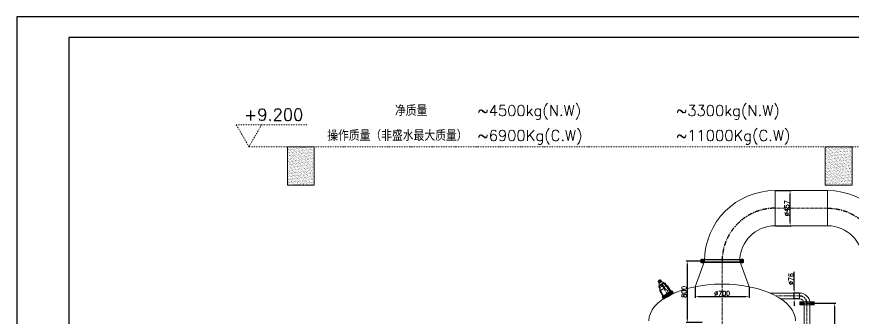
# Model space of a CAD drawing. Header units: millimetres. Extents: x 12181 to 44419, y -180123 to -157321.
# Drawn here: x 12181 to 23020, y -161225 to -157321 of the extents above; entities that cross this region are included whole.
import ezdxf

# ---------------------------------------------------------------- set-up
doc = ezdxf.new("R2010")
doc.units = ezdxf.units.MM
doc.header["$LTSCALE"] = 2
doc.header["$MEASUREMENT"] = 0
for name, pattern in [('ACAD_ISO04W100', [30, 24, -3, 0, -3]), ('CENTER', [50.8, 31.75, -6.35, 6.35, -6.35]), ('CENTER2', [28.575, 19.05, -3.175, 3.175, -3.175]), ('DIVIDE2', [15.875, 6.35, -3.175, 0, -3.175, 0, -3.175])]:
    doc.linetypes.add(name, pattern=pattern)
doc.layers.get('0').update_dxf_attribs({"lineweight": 20})
doc.layers.add('3', color=3, linetype='CENTER')
doc.layers.add('border', color=2, linetype='Continuous')
for name, color, linetype, lineweight in [('中心线', 1, 'CENTER2', 13), ('中心线层', 1, 'ACAD_ISO04W100', 9), ('剖面线层', 4, 'Continuous', 9), ('尺寸线层', 3, 'Continuous', 13), ('细实线', 8, 'Continuous', 13), ('细实线层', 7, 'Continuous', 9)]:
    doc.layers.add(name, color=color, linetype=linetype, lineweight=lineweight)
doc.styles.add('HZ', font='txt.shx', dxfattribs={"bigfont": 'hztxt.shx'})
doc.styles.get("Standard").update_dxf_attribs({"font": 'txt.shx', "bigfont": 'hztxt.shx'})
doc.dimstyles.new('总装图', dxfattribs={"dimscale": 1.5, "dimtxt": 40, "dimasz": 30, "dimexe": 10, "dimexo": 5, "dimgap": 8, "dimtad": 1, "dimdec": 0, "dimtxsty": 'Standard', "dimcen": 2.5, "dimadec": 0, "dimazin": 0, "dimtfac": 1, "dimtdec": 0, "dimtmove": 0, "dimatfit": 3, "dimfxl": 1, "dimarcsym": 0})
pattern_1 = [(74.70055, (-873.1879, -296.1077), (-1.80855, 0.4947446), [])]

# ---------------------------------------------------------------- blocks, each defined once
blk = doc.blocks.new('*U1008')
at = {"layer": 'border', "color": 1, "linetype": 'Continuous'}
blk.add_lwpolyline([(0, 0), (1189, 0), (1189, 841), (0, 841)], close=True, dxfattribs=at)
at = {"layer": 'border', "color": 7, "linetype": 'Continuous'}
blk.add_lwpolyline([(25, 10), (1179, 10), (1179, 831), (25, 831)], close=True, dxfattribs=at)
blk = doc.blocks.new('*D2137')
at = {"layer": 'Defpoints', "color": 0}
for p in [(21081, -160494), (20879, -161294), (21081, -161294)]:
    blk.add_point(p, dxfattribs=at)
at = {"layer": '尺寸线层', "color": 0, "lineweight": -2}
for p, q in [((21073, -160494), (20864, -160494)), ((20879, -160539), (20879, -161249)), ((21073, -161294), (20864, -161294))]:
    blk.add_line(p, q, dxfattribs=at)
at = {"layer": '尺寸线层', "color": 0}
for points in [[(20871, -160539), (20886, -160539), (20879, -160494)], [(20871, -161249), (20886, -161249), (20879, -161294)]]:
    blk.add_solid(points, dxfattribs=at)
at = {"layer": '尺寸线层', "color": 0, "insert": (20837, -160894), "char_height": 60, "attachment_point": 5, "rotation": 90}
blk.add_mtext('800', dxfattribs=at)
blk = doc.blocks.new('*D2128')
at = {"layer": 'Defpoints', "color": 0}
for p in [(20982, -160827), (21682, -160827), (21682, -160956)]:
    blk.add_point(p, dxfattribs=at)
at = {"layer": '尺寸线层', "color": 0, "lineweight": -2}
for p, q in [((20982, -160835), (20982, -160971)), ((21682, -160835), (21682, -160971)), ((21027, -160956), (21637, -160956))]:
    blk.add_line(p, q, dxfattribs=at)
at = {"layer": '尺寸线层', "color": 0}
for points in [[(21027, -160949), (21027, -160964), (20982, -160956)], [(21637, -160949), (21637, -160964), (21682, -160956)]]:
    blk.add_solid(points, dxfattribs=at)
at = {"layer": '尺寸线层', "color": 0, "insert": (21332, -160914), "char_height": 60, "attachment_point": 5}
blk.add_mtext('%%c700', dxfattribs=at)
blk = doc.blocks.new('*D2264')
at = {"layer": 'Defpoints', "color": 0}
for p in [(22266, -160910), (22337, -160910), (22337, -160986)]:
    blk.add_point(p, dxfattribs=at)
at = {"layer": '尺寸线层', "color": 0, "lineweight": -2}
for p, q in [((22266, -160865), (22266, -160636)), ((22329, -160910), (22251, -160910)), ((22266, -160986), (22266, -160910)), ((22329, -160986), (22251, -160986)), ((22266, -161031), (22266, -161076))]:
    blk.add_line(p, q, dxfattribs=at)
at = {"layer": '尺寸线层', "color": 0}
for points in [[(22258, -160865), (22273, -160865), (22266, -160910)], [(22258, -161031), (22273, -161031), (22266, -160986)]]:
    blk.add_solid(points, dxfattribs=at)
at = {"layer": '尺寸线层', "color": 0, "insert": (22224, -160728), "char_height": 60, "attachment_point": 5, "rotation": 90}
blk.add_mtext('%%c76', dxfattribs=at)
blk = doc.blocks.new('*U1910')
at = {"color": 7, "linetype": 'Continuous'}
for p, q in [((964, -137), (965, -137)), ((964, -137), (964, -141)), ((976, -141), (964, -141)), ((965, -137), (975, -137)), ((967, -137), (967, -141)), ((967, -156), (967, -138)), ((973, -156), (967, -156)), ((973, -137), (973, -141)), ((973, -138), (973, -156)), ((975, -137), (976, -137)), ((976, -137), (976, -141))]:
    blk.add_line(p, q, dxfattribs=at)
at = {"color": 1, "linetype": 'Continuous'}
for p, q in [((968, -138), (968, -156)), ((972, -138), (972, -156))]:
    blk.add_line(p, q, dxfattribs=at)
at = {"color": 3, "linetype": 'CENTER'}
blk.add_line((970, -136), (970, -157), dxfattribs=at)
at = {"color": 7, "linetype": 'Continuous'}
for centre, radius, start, end in [((966, -140), 2.56, 55.6158, 124.3842), ((970, -147), 9.55, 72.412, 107.588), ((975, -140), 2.56, 55.6158, 124.3842)]:
    blk.add_arc(centre, radius, start, end, dxfattribs=at)
blk = doc.blocks.new('*U1909')
at = {"color": 7, "linetype": 'Continuous'}
for p, q in [((847, 85), (834, 85)), ((834, 85), (834, 77)), ((834, 77), (847, 77)), ((836, 57), (836, 77)), ((844, 57), (836, 57)), ((836, 57), (836, 57)), ((844, 57), (836, 57)), ((844, 77), (844, 57)), ((844, 57), (844, 57)), ((847, 77), (847, 85))]:
    blk.add_line(p, q, dxfattribs=at)
at = {"color": 1, "linetype": 'Continuous'}
for p, q in [((837, 77), (837, 57)), ((843, 77), (843, 57))]:
    blk.add_line(p, q, dxfattribs=at)
at = {"color": 3, "linetype": 'CENTER'}
blk.add_line((840, 87), (840, 56), dxfattribs=at)
blk = doc.blocks.new('A$C49804323')
at = {"layer": '剖面线层'}
h = blk.add_hatch(dxfattribs=at)
h.set_pattern_fill('ANSI31', color=256, scale=15, angle=29.7006, style=0)
h.set_pattern_definition(pattern_1)
edge = h.paths.add_edge_path()
edge.add_line((-99, 210), (-103, 207))
edge.add_line((-103, 207), (-99, 200))
edge.add_spline(control_points=[(-99, 200), (-98, 200), (-97, 200), (-95, 201), (-95, 201)], knot_values=[30.843485, 30.843485, 30.843485, 30.843485, 32.975914, 35.360193, 35.360193, 35.360193, 35.360193], degree=3, periodic=0)
edge.add_line((-95, 201), (-99, 210))
edge = h.paths.add_edge_path()
edge.add_spline(control_points=[(-100, 199), (-100, 199), (-99, 199), (-99, 200)], knot_values=[29.321876, 29.321876, 29.321876, 29.321876, 30.843485, 30.843485, 30.843485, 30.843485], degree=3, periodic=0)
edge.add_line((-99, 200), (-103, 207))
edge.add_line((-103, 207), (-105, 207))
edge.add_line((-105, 207), (-100, 199))
edge = h.paths.add_edge_path()
edge.add_spline(control_points=[(-121, 187), (-121, 187), (-121, 187), (-120, 188)], knot_values=[4.637401, 4.637401, 4.637401, 4.637401, 6.13127, 6.13127, 6.13127, 6.13127], degree=3, periodic=0)
edge.add_line((-120, 188), (-125, 195))
edge.add_line((-125, 195), (-126, 195))
edge.add_line((-126, 195), (-121, 187))
edge = h.paths.add_edge_path()
edge.add_line((-126, 195), (-130, 192))
edge.add_line((-130, 192), (-126, 185))
edge.add_spline(control_points=[(-126, 185), (-125, 185), (-123, 186), (-122, 186), (-121, 187)], knot_values=[0, 0, 0, 0, 2.899205, 4.637401, 4.637401, 4.637401, 4.637401], degree=3, periodic=0)
edge.add_line((-121, 187), (-126, 195))
h = blk.add_hatch(dxfattribs=at)
h.set_pattern_fill('ANSI31', color=256, scale=15, angle=29.7006, style=0)
h.set_pattern_definition(pattern_1)
h.paths.add_polyline_path([(39, 55), (36, 60), (34, 59), (28, 55), (-11, 123), (-39, 150), (-53, 173), (-87, 153), (-83, 146), (-73, 152), (-54, 163), (-44, 147), (-16, 120), (23, 52), (25, 54), (28, 49)])
h.paths.add_polyline_path([(47, 66), (42, 64), (45, 59), (50, 61)])
h = blk.add_hatch(dxfattribs=at)
h.set_pattern_fill('ANSI31', color=256, scale=15, angle=119.7006, style=0)
h.set_pattern_definition([(164.70055, (-873.1879, -296.1077), (-0.4947446, -1.80855), [])])
h.paths.add_polyline_path([(52, 62), (45, 58), (49, 51), (52, 45), (59, 49)])
h.paths.add_polyline_path([(40, 55), (27, 48), (26, 45), (29, 40), (38, 45), (41, 39), (47, 42), (44, 48)])
h.paths.add_polyline_path([(-52, 1), (-55, 1), (-64, -4), (-60, -12), (-63, -13), (-60, -19), (-54, -16), (-56, -12), (-58, -10), (-49, -5)])
h.paths.add_polyline_path([(-77, -11), (-80, -13), (-72, -26), (-67, -23), (-70, -17), (-72, -19), (-72, -19)])
h.paths.add_polyline_path([(49, 51), (49, 50), (52, 45), (52, 45)])
h.paths.add_polyline_path([(45, 48), (44, 48), (47, 42), (48, 43)])
h = blk.add_hatch(dxfattribs=at)
h.set_pattern_fill('ANSI31', color=256, scale=15, angle=29.7006, style=0)
h.set_pattern_definition([(74.70055, (-310.0678, -477.7695), (-1.80855, 0.4947446), [])])
h.paths.add_polyline_path([(-65, -26), (-69, -29), (-67, -34), (-64, -40), (-59, -36), (-60, -35)])
h.paths.add_polyline_path([(-40, -20), (-49, -25), (-52, -19), (-58, -22), (-53, -31), (-52, -33), (-43, -27), (-41, -30), (-38, -28), (-37, -25)])
h.paths.add_polyline_path([(48, 38), (43, 35), (47, 29), (42, 27), (44, 19), (47, 20), (45, 23), (54, 28)])
h.paths.add_polyline_path([(61, 46), (55, 42), (61, 32), (67, 35)])
h.paths.add_polyline_path([(42, 27), (38, 24), (41, 19), (44, 18), (44, 19)])
h.paths.add_polyline_path([(55, 42), (55, 42), (61, 32), (61, 32)])
h.paths.add_polyline_path([(49, 39), (48, 38), (54, 28), (55, 28)])
h.paths.add_polyline_path([(-69, -29), (-70, -29), (-67, -34)])
h.paths.add_polyline_path([(-59, -34), (-60, -35), (-59, -36), (-58, -36)])
h.paths.add_polyline_path([(-53, -31), (-53, -31), (-52, -33), (-52, -33)])
h = blk.add_hatch(dxfattribs=at)
h.set_pattern_fill('ANSI37', color=256, scale=10, angle=29.7006, style=0)
h.set_pattern_definition([(74.70055, (-873.1879, -296.1077), (-1.2057, 0.3298297), []), (164.70055, (-873.1879, -296.1077), (-0.3298297, -1.2057), [])])
h.paths.add_polyline_path([(-49, -5), (-58, -10), (-56, -12), (-48, -7)])
h.paths.add_polyline_path([(38, 45), (29, 40), (30, 37), (39, 42)])
h.paths.add_polyline_path([(45, 32), (36, 27), (38, 24), (47, 29)])
h.paths.add_polyline_path([(-42, -18), (-50, -23), (-49, -25), (-40, -20)])
h = blk.add_hatch(dxfattribs=at)
h.set_pattern_fill('GRASS', color=256, scale=4, angle=29.7006, style=0)
h.set_pattern_definition([(119.70055, (-873.188, -296.1077), (-3.85824, 1.055455), [0.75, -4.906854]), (74.70055, (-873.188, -296.1077), (-3.85824, 1.055455), [0.75, -3.25]), (164.70055, (-873.188, -296.1077), (-1.055455, -3.85824), [0.75, -3.25])])
h.paths.add_polyline_path([(-9, 15), (-56, -12), (-50, -23), (-3, 5)])
h.paths.add_polyline_path([(43, 35), (39, 42), (-9, 15), (-3, 5), (45, 32)])
for p, q in [((-130, 192), (-115, 201)), ((-122, 178), (-130, 192)), ((-130, 192), (-122, 178)), ((-125, 195), (-120, 188)), ((-107, 187), (-124, 177)), ((-107, 187), (-124, 177)), ((-122, 178), (-124, 177)), ((-117, 165), (-124, 177)), ((-123, 118), (-111, 97)), ((-122, 178), (-107, 187)), ((-122, 133), (-87, 153)), ((-109, 110), (-122, 133)), ((-122, 133), (-118, 126)), ((-118, 126), (-121, 125)), ((-118, 126), (-83, 146)), ((-100, 175), (-117, 165)), ((-87, 153), (-116, 137)), ((-99, 210), (-115, 201)), ((-115, 201), (-103, 207)), ((-115, 201), (-105, 207)), ((-115, 201), (-107, 205)), ((-107, 187), (-115, 182)), ((-115, 182), (-108, 170)), ((-100, 175), (-115, 166)), ((-74, 130), (-109, 110)), ((-109, 110), (-100, 72)), ((-107, 187), (-89, 197)), ((-107, 187), (-89, 197)), ((-92, 196), (-107, 187)), ((-107, 187), (-98, 192)), ((-105, 207), (-100, 199)), ((-100, 175), (-82, 185)), ((-100, 175), (-85, 184)), ((-92, 196), (-99, 210)), ((-99, 210), (-92, 196)), ((-98, 192), (-91, 180)), ((-92, 196), (-89, 197)), ((-82, 185), (-89, 197)), ((-53, 173), (-87, 153)), ((-83, 146), (-73, 152)), ((-73, 152), (-54, 163)), ((-73, 152), (-55, 122)), ((-55, 122), (-66, 116)), ((-58, 120), (-66, 116)), ((-62, 109), (-57, 112)), ((-55, 122), (-59, 120)), ((-54, 113), (-58, 120)), ((-38, 128), (-57, 117)), ((-30, 128), (-55, 114)), ((-54, 163), (-44, 147)), ((-39, 150), (-53, 173)), ((-53, 173), (-49, 166)), ((-49, 166), (-46, 168)), ((-49, 110), (-47, 107)), ((-44, 147), (-16, 120)), ((-39, 166), (-27, 145)), ((-39, 150), (-11, 123)), ((-27, 130), (-30, 128)), ((-26, 143), (-5, 128)), ((-16, 120), (23, 52)), ((-4, 127), (-11, 123)), ((28, 55), (-11, 123)), ((33, 63), (-3, 126)), ((-110, 95), (-107, 69)), ((-107, 68), (-100, 72)), ((-69, 0), (-107, 67)), ((-100, 72), (-56, 98)), ((-62, 4), (-100, 72)), ((-14, 25), (-80, -13)), ((-71, -1), (-17, 30)), ((-17, 30), (-69, 0)), ((-56, -12), (-9, 15)), ((-52, 1), (-55, 1)), ((-52, 1), (-13, 23)), ((-52, 1), (-49, -5)), ((-50, -23), (-3, 5)), ((-49, -5), (-10, 18)), ((-40, -20), (-1, 2)), ((25, 54), (-17, 30)), ((-14, 25), (40, 55)), ((26, 45), (-13, 23)), ((-12, 26), (40, 55)), ((29, 40), (-10, 18)), ((39, 42), (-9, 15)), ((45, 32), (-3, 5)), ((38, 24), (-1, 2)), ((41, 19), (2, -3)), ((44, 18), (3, -5)), ((28, 49), (25, 54)), ((26, 45), (27, 48)), ((26, 45), (29, 40)), ((37, 61), (28, 55)), ((29, 40), (38, 45)), ((29, 40), (30, 37)), ((39, 55), (36, 60)), ((38, 24), (36, 27)), ((47, 66), (37, 61)), ((38, 45), (41, 39)), ((38, 24), (47, 29)), ((41, 19), (38, 24)), ((39, 42), (45, 32)), ((59, 49), (41, 39)), ((41, 19), (44, 18)), ((45, 59), (42, 64)), ((42, 57), (45, 58)), ((48, 38), (43, 35)), ((47, 29), (43, 35)), ((44, 18), (47, 20)), ((45, 58), (52, 62)), ((45, 48), (48, 43)), ((67, 35), (45, 23)), ((45, 23), (47, 20)), ((50, 61), (47, 66)), ((61, 46), (48, 38)), ((49, 50), (52, 45)), ((49, 39), (55, 28)), ((52, 62), (59, 49)), ((55, 42), (61, 32)), ((67, 35), (61, 46)), ((-80, -13), (-72, -26)), ((-77, -11), (-72, -19)), ((-72, -19), (-66, -15)), ((-72, -26), (-67, -23)), ((-68, -6), (-71, -1)), ((-71, -8), (-64, -4)), ((-71, -8), (-65, -5)), ((-70, -29), (-65, -26)), ((-64, -40), (-70, -29)), ((-60, -12), (-66, -15)), ((-64, -4), (-60, -12)), ((-64, -40), (-43, -27)), ((-60, -19), (-54, -16)), ((-59, -34), (-58, -36)), ((-49, -5), (-58, -10)), ((-58, -10), (-54, -16)), ((-58, -22), (-52, -19)), ((-56, -12), (-50, -23)), ((-53, -31), (-52, -33)), ((-49, -25), (-52, -19)), ((-49, -5), (-48, -7)), ((-40, -20), (-49, -25)), ((-43, -27), (-41, -30)), ((-40, -20), (-42, -18)), ((-38, -28), (-41, -30)), ((-37, -25), (-40, -20)), ((-38, -28), (3, -5)), ((-37, -25), (-38, -28)), ((-37, -25), (2, -3))]:
    blk.add_line(p, q)
at = {"lineweight": 30}
for p, q in [((-30, 128), (-38, 128)), ((-27, 130), (-30, 128))]:
    blk.add_line(p, q, dxfattribs=at)
for centre, radius, start, end in [((-118, 121), 5, 119.7006, 209.7006), ((-49, 155), 68.8, 171.4122, 194.8588), ((-108, 121), 68.8, 44.5423, 67.9889), ((-54, 108), 5.28, 29.7006, 119.7006), ((-44, 163), 5, 29.7006, 119.7006), ((-23, 147), 5, 209.7006, 233.5809), ((-8, 124), 5, 29.7006, 53.5809), ((-115, 95), 5, 5.8202, 29.7006), ((-103, 70), 5, 185.8202, 209.7006), ((29, 153), 89.4, 211.0532, 240.3232), ((-31, 55), 26.4, 299.7006, 64.5053)]:
    blk.add_arc(centre, radius, start, end)
at = {"layer": '中心线层'}
for p, q in [((-121, 211), (3, -5)), ((39, 62), (61, 24)), ((-74, -2), (-52, -40))]:
    blk.add_line(p, q, dxfattribs=at)
at = {"layer": '细实线层'}
for p, q in [((-126, 195), (-121, 187)), ((-103, 207), (-99, 200)), ((44, 48), (47, 42)), ((45, 58), (52, 45)), ((48, 38), (54, 28)), ((55, 42), (61, 32)), ((-60, -35), (-59, -36)), ((-53, -31), (-52, -33))]:
    blk.add_line(p, q, dxfattribs=at)
blk.add_spline([(-126, 185), (-123, 186), (-118, 189), (-113, 191), (-107, 194), (-102, 198), (-97, 200), (-95, 201)], degree=3, dxfattribs=at)
at = {"color": 3, "linetype": 'CENTER', "rotation": 29.70055132022013}
for name, p in [('*U1910', (-873, -296)), ('*U1909', (-758, -499))]:
    blk.add_blockref(name, p, dxfattribs=at)
blk = doc.blocks.new('*D2141')
at = {"layer": 'Defpoints', "color": 0}
for p in [(22432, -161043), (22432, -165009), (22790, -165009)]:
    blk.add_point(p, dxfattribs=at)
at = {"layer": '尺寸线层', "color": 0, "lineweight": -2}
for p, q in [((22439, -161043), (22805, -161043)), ((22790, -161088), (22790, -164964)), ((22439, -165009), (22805, -165009))]:
    blk.add_line(p, q, dxfattribs=at)
at = {"layer": '尺寸线层', "color": 0}
for points in [[(22783, -161088), (22798, -161088), (22790, -161043)], [(22783, -164964), (22798, -164964), (22790, -165009)]]:
    blk.add_solid(points, dxfattribs=at)
at = {"layer": '尺寸线层', "color": 0, "insert": (22748, -163549), "char_height": 60, "attachment_point": 5, "rotation": 90}
blk.add_mtext('3966', dxfattribs=at)
blk = doc.blocks.new('*U1912')
at = {"linetype": 'Continuous'}
h = blk.add_hatch(dxfattribs=at)
h.set_pattern_fill('U', color=1, scale=4, angle=45, style=0, pattern_type=0)
h.set_pattern_definition([(45, (0, 0), (-2.82842712, 2.82842712), [])])
h.paths.add_polyline_path([(51778, -37886), (51767, -37886), (51767, -37904), (51778, -37904)])
h.paths.add_polyline_path([(51821, -37886), (51796, -37886), (51796, -37904), (51801, -37904), (51801, -37906), (51821, -37906)])
h.paths.add_polyline_path([(51923, -37886), (51899, -37886), (51899, -37906), (51919, -37906), (51919, -37904), (51923, -37904)])
h.paths.add_polyline_path([(51952, -37886), (51941, -37886), (51941, -37904), (51952, -37904)])
blk = doc.blocks.new('*U1913', base_point=(51860, -37906))
at = {"color": 7, "linetype": 'Continuous'}
for p, q in [((51952, -37886), (51767, -37886)), ((51767, -37886), (51767, -37904)), ((51767, -37904), (51801, -37904)), ((51778, -37886), (51778, -37904)), ((51796, -37886), (51796, -37904)), ((51801, -37904), (51801, -37906)), ((51801, -37906), (51919, -37906)), ((51821, -37886), (51821, -37906)), ((51899, -37886), (51899, -37906)), ((51952, -37904), (51919, -37904)), ((51919, -37904), (51919, -37906)), ((51923, -37886), (51923, -37904)), ((51941, -37886), (51941, -37904)), ((51952, -37904), (51952, -37886))]:
    blk.add_line(p, q, dxfattribs=at)
at = {"layer": '3', "color": 3, "linetype": 'Continuous'}
for p, q in [((51787, -37881), (51787, -37911)), ((51860, -37881), (51860, -37911)), ((51932, -37881), (51932, -37911))]:
    blk.add_line(p, q, dxfattribs=at)
at = {"color": 1, "linetype": 'Continuous'}
blk.add_blockref('*U1912', (0, 0), dxfattribs=at)
blk = doc.blocks.new('*U1914', base_point=(460, 420))
at = {"color": 7}
for p, q in [((516.95, 553.05), (516.95, 476.95)), ((383.9, 420), (460, 420))]:
    blk.add_line(p, q, dxfattribs=at)
for radius in [133.05, 56.95]:
    blk.add_arc((516.95, 420), radius, 90, 180, dxfattribs=at)
at = {"layer": '3', "color": 3}
blk.add_arc((516.95, 420), 95, 90, 180, dxfattribs=at)
blk = doc.blocks.new('*D2223')
at = {"layer": 'Defpoints', "color": 0}
for p in [(22018, -159579), (22213, -159579), (22018, -160036)]:
    blk.add_point(p, dxfattribs=at)
at = {"layer": '尺寸线层', "color": 0, "lineweight": -2}
for p, q in [((22025, -159579), (22228, -159579)), ((22213, -159991), (22213, -159624)), ((22025, -160036), (22228, -160036))]:
    blk.add_line(p, q, dxfattribs=at)
at = {"layer": '尺寸线层', "color": 0}
for points in [[(22206, -159624), (22221, -159624), (22213, -159579)], [(22206, -159991), (22221, -159991), (22213, -160036)]]:
    blk.add_solid(points, dxfattribs=at)
at = {"layer": '尺寸线层', "color": 0, "insert": (22171, -159808), "char_height": 60, "attachment_point": 5, "rotation": 90}
blk.add_mtext('%%c457', dxfattribs=at)
blk = doc.blocks.new('*U1398', base_point=(460, 420))
at = {"color": 7}
for p, q in [((917.5, 1334.5), (917.5, 877.5)), ((3, 420), (460, 420))]:
    blk.add_line(p, q, dxfattribs=at)
for radius in [914.5, 457.5]:
    blk.add_arc((917.5, 420), radius, 90, 180, dxfattribs=at)
at = {"layer": '3', "color": 3}
blk.add_arc((917.5, 420), 686, 90, 180, dxfattribs=at)
blk = doc.blocks.new('A$C54754582')
at = {"layer": '剖面线层'}
h = blk.add_hatch(dxfattribs=at)
h.set_pattern_fill('ANSI31', color=256, scale=2, style=0)
h.set_pattern_definition([(45, (-468.4355, -341.444), (-4.49013, 4.49013), [])])
h.paths.add_polyline_path([(237, 16), (236, 18), (230, 18), (230, 0), (253, 0), (253, 16), (251, 18), (247, 18), (246, 18), (244, 16), (242, 18), (238, 18)])
h.paths.add_polyline_path([(275, 16), (267, 16), (267, 0), (275, 0)])
h.paths.add_polyline_path([(-237, 16), (-238, 18), (-243, 18), (-244, 16), (-246, 18), (-251, 18), (-253, 16), (-253, 0), (-230, 0), (-230, 18), (-234, 18), (-236, 18)])
h.paths.add_polyline_path([(-267, 16), (-275, 16), (-275, 0), (-267, 0)])
for p, q in [((-260, 0), (260, 0)), ((-253, 16), (-251, 18)), ((-246, 18), (-244, 18)), ((-246, 18), (-244, 16)), ((-244, 18), (-243, 18)), ((-244, 16), (-243, 18)), ((-238, 18), (-237, 18)), ((-238, 18), (-237, 16)), ((-237, 18), (-236, 18)), ((-237, 16), (-236, 18)), ((247, 18), (-234, 18)), ((237, 18), (236, 18)), ((237, 16), (236, 18)), ((238, 18), (237, 18)), ((238, 18), (237, 16)), ((244, 18), (242, 18)), ((244, 16), (242, 18)), ((246, 18), (244, 18)), ((246, 18), (244, 16)), ((251, 18), (247, 18)), ((253, 16), (251, 18))]:
    blk.add_line(p, q)
for points in [[(-253, 16), (-275, 16), (-275, 0), (275, 0), (275, 16), (253, 16)], [(-230, 18), (-251, 18)], [(247, 18), (251, 18)]]:
    blk.add_lwpolyline(points)
for points in [[(-267, 0), (-253, 0), (-253, 16), (-267, 16)], [(-230, 0), (230, 0), (230, 18), (-230, 18)], [(267, 0), (253, 0), (253, 16), (267, 16)]]:
    blk.add_lwpolyline(points, close=True)
at = {"layer": '中心线层'}
for p, q in [((-260, 26), (-260, -14)), ((0, 26), (0, -14)), ((260, 26), (260, -14))]:
    blk.add_line(p, q, dxfattribs=at)
blk = doc.blocks.new('A$C46C45D3D')
at = {"layer": '细实线'}
h = blk.add_hatch(dxfattribs=at)
h.set_pattern_fill('AR-SAND', color=256, scale=15, style=0)
h.set_pattern_definition([(37.5, (24961.937, 147354.136), (-0.9449004, 28.9023565), [0, -22.8, 0, -25.5, 0, -24.375]), (7.5, (24961.937, 147354.136), (26.546651, 42.332191), [0, -12.3, 0, -20.55, 0, -7.875]), (327.5, (24943.487, 147354.136), (46.712128, 0.084886), [0, -7.5, 0, -27, 0, -35.25]), (317.5, (24943.487, 147354.136), (45.091899, 13.165133), [0, -3.75, 0, -17.7, 0, -20.25])])
h.paths.add_polyline_path([(0, -500), (350, -500), (350, 0), (0, 0)])
blk.add_lwpolyline([(0, -500), (350, -500), (350, 0), (0, 0)], close=True, dxfattribs=at)
blk = doc.blocks.new('A$C3AB74F0A')
for p in [(3080, -100), (10055, -100)]:
    blk.add_blockref('A$C46C45D3D', p)

msp = doc.modelspace()

# ---------------------------------------------------------------- linework, layer by layer
for p, q in [((22017.5, -159579.5), (22699.5, -159579.5)), ((22017.5, -160036.5), (22699.5, -160036.5)), ((21103, -160494), (20981.5, -160827.4)), ((21331.5, -160494), (21570.5, -160494)), ((21331.5, -160494), (21570.5, -160494)), ((21560, -160494), (21681.5, -160827.4)), ((22336.5, -160909.8), (21953.3, -160909.8)), ((22336.5, -160985.8), (22094.3, -160985.8)), ((22393.5, -161042.8), (22393.5, -164908.9)), ((22469.6, -161042.8), (22469.6, -164908.9))]:
    msp.add_line(p, q)
msp.add_ellipse((21331.5, -161269), major_axis=(-950, 0), ratio=0.5, start_param=3.1415927, end_param=6.2831853)
at = {"layer": '中心线'}
msp.add_line((22336.5, -160947.8), (22031.5, -160947.8), dxfattribs=at)
at = {"layer": '中心线层'}
for p, q in [((22699.5, -159808), (22017.5, -159808)), ((21331.5, -160494), (21331.5, -167596.4)), ((22431.5, -161047.8), (22431.5, -165129.8))]:
    msp.add_line(p, q, dxfattribs=at)
at = {"layer": '细实线', "linetype": 'DIVIDE2'}
for p, q in [((15356.6, -158725.7), (15951.7, -158725.7)), ((15193.1, -159008.9), (41016.5, -159008.9))]:
    msp.add_line(p, q, dxfattribs=at)
msp.add_lwpolyline([(15193.1, -159008.9), (15356.6, -158725.7), (15029.6, -158725.7)], close=True, dxfattribs=at)

# ---------------------------------------------------------------- block references
for name, p in [('A$C3AB74F0A', (12611.3, -158908.9)), ('*U1398', (21560, -160494)), ('A$C54754582', (21331.5, -160512)), ('A$C49804323', (20631.5, -160947.8))]:
    msp.add_blockref(name, p)
at = {"xscale": -1}
msp.add_blockref('*U1398', (23157, -160494), dxfattribs=at)
at = {"xscale": -1, "rotation": 180}
msp.add_blockref('A$C54754582', (21331.5, -160476), dxfattribs=at)
at = {"rotation": 270}
msp.add_blockref('*U1914', (22336.5, -160985.9), dxfattribs=at)
at = {"color": 1, "linetype": 'Continuous'}
msp.add_blockref('*U1913', (22431.5, -161042.8), dxfattribs=at)
at = {"color": 1, "linetype": 'Continuous', "xscale": -1, "rotation": 180}
msp.add_blockref('*U1913', (22431.5, -161042.8), dxfattribs=at)
at = {"layer": 'border', "color": 7, "linetype": 'Continuous', "xscale": 27.11348640001277, "yscale": 27.11348640001277, "zscale": 27.1134864}
msp.add_blockref('*U1008', (12180.8, -180123.3), dxfattribs=at)

# ---------------------------------------------------------------- texts
at = {"layer": '尺寸线层', "style": 'HZ'}
for s, p in [('净质量', (17087.8, -158610)), ('~4500kg(N.W)', (18159.2, -158610)), ('~3300kg(N.W)', (20735.1, -158610)), ('操作质量（非盛水最大质量）', (16208.9, -158933.6)), ('~6900Kg(C.W)', (18159.2, -158933.6)), ('~11000Kg(C.W)', (20735.1, -158933.6))]:
    msp.add_text(s, height=140, dxfattribs=at).set_placement(p)
at = {"layer": '细实线', "linetype": 'DIVIDE2', "style": 'HZ'}
msp.add_text('+9.200', height=154.7, dxfattribs=at).set_placement((15129.4, -158670.9))

# ---------------------------------------------------------------- dimensions: what is measured, and where the dimension line sits
at = {"layer": '尺寸线层'}
for base, p1, p2, text, picture, middle in [((22213.2, -159579.5), (22017.5, -160036.5), (22017.5, -159579.5), '%%c457', '*D2223', (22171.2, -159808)), ((22265.9, -160909.8), (22336.5, -160985.9), (22336.5, -160909.8), '%%c76', '*D2264', (22223.9, -160727.8))]:
    dim = msp.add_linear_dim(base=base, p1=p1, p2=p2, angle=90, text=text, dimstyle='总装图', dxfattribs=at)
    dim.commit()
    dim.dimension.update_dxf_attribs({"geometry": picture, "text_midpoint": middle})
dim = msp.add_linear_dim(base=(20878.5, -161294), p1=(21080.5, -160494), p2=(21080.5, -161294), angle=90, dimstyle='总装图', dxfattribs=at)
dim.commit()
dim.dimension.update_dxf_attribs({"geometry": '*D2137', "text_midpoint": (20836.5, -160894)})
dim = msp.add_aligned_dim(p1=(20981.5, -160827.4), p2=(21681.5, -160827.4), distance=-128.8, text='%%c700', dimstyle='总装图', dxfattribs=at)
dim.commit()
dim.dimension.update_dxf_attribs({"geometry": '*D2128', "text_midpoint": (21331.5, -160914.2)})
dim = msp.add_linear_dim(base=(22790.1, -165008.9), p1=(22431.5, -161042.8), p2=(22431.5, -165008.9), angle=90, dimstyle='总装图', dxfattribs=at)
dim.commit()
dim.dimension.update_dxf_attribs({"geometry": '*D2141', "text_midpoint": (22790.1, -163549.5), "dimtype": 160})

doc.saveas('drawing.dxf')
